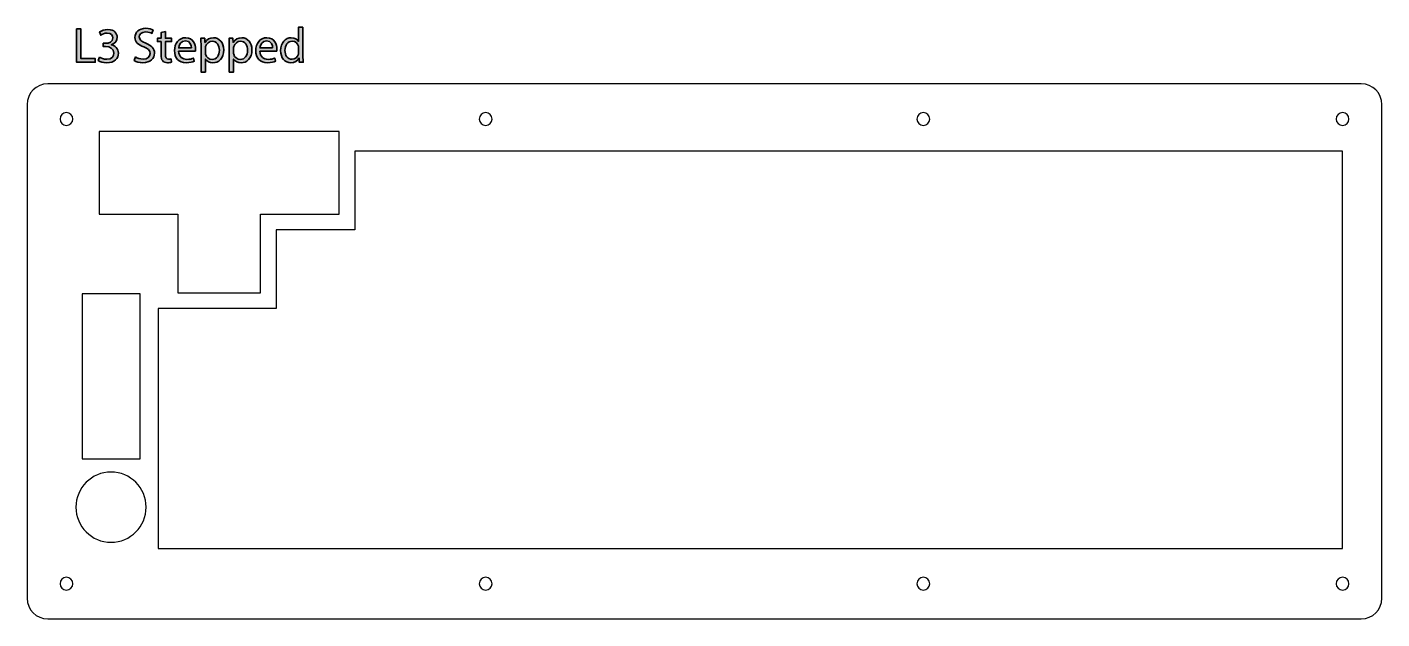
# Model space of a CAD drawing. Header units: millimetres. Extents: x 796 to 1124, y 475 to 619.
import ezdxf

# ---------------------------------------------------------------- set-up
doc = ezdxf.new("R2010")
doc.units = ezdxf.units.MM
doc.header["$MEASUREMENT"] = 0

# ---------------------------------------------------------------- blocks, each defined once
blk = doc.blocks.new('block 2')
at = {"color": 7, "lineweight": 25, "true_color": 0xffffff}
blk.add_open_spline([(801.01, 475.22), (798.25, 475.22), (796.01, 477.45), (796.01, 480.22), (796.01, 480.22), (796.01, 599.78), (796.01, 599.78), (796.01, 602.55), (798.25, 604.78), (801.01, 604.78), (801.01, 604.78), (1118.99, 604.78), (1118.99, 604.78), (1121.75, 604.78), (1123.99, 602.55), (1123.99, 599.78), (1123.99, 599.78), (1123.99, 480.22), (1123.99, 480.22), (1123.99, 477.45), (1121.75, 475.22), (1118.99, 475.22), (1118.99, 475.22), (801.01, 475.22), (801.01, 475.22)], degree=3, knots=[0, 0, 0, 0, 1, 1, 1, 2, 2, 2, 3, 3, 3, 4, 4, 4, 5, 5, 5, 6, 6, 6, 7, 7, 7, 8, 8, 8, 8], dxfattribs=at)
blk = doc.blocks.new('block 3')
at = {"color": 7, "lineweight": 25, "true_color": 0xffffff}
blk.add_lwpolyline([(832.52, 573.26), (832.52, 554.21), (852.52, 554.21), (852.52, 573.26), (871.57, 573.26), (871.57, 593.26), (813.47, 593.26), (813.47, 573.26), (832.52, 573.26)], dxfattribs=at)
blk = doc.blocks.new('block 4')
at = {"color": 7, "lineweight": 25, "true_color": 0xffffff}
blk.add_lwpolyline([(809.35, 513.96), (823.35, 513.96), (823.35, 553.96), (809.35, 553.96), (809.35, 513.96)], dxfattribs=at)
blk = doc.blocks.new('block 5')
at = {"color": 7, "lineweight": 25, "true_color": 0xffffff}
blk.add_lwpolyline([(875.39, 588.5), (875.39, 569.45), (856.34, 569.45), (856.34, 550.4), (827.76, 550.4), (827.76, 492.3), (1114.46, 492.3), (1114.46, 588.5), (875.39, 588.5)], dxfattribs=at)
blk = doc.blocks.new('block 6')
at = {"color": 7, "lineweight": 25, "true_color": 0xffffff}
blk.add_open_spline([(905.46, 483.74), (905.46, 484.6), (906.15, 485.29), (907.01, 485.29), (907.86, 485.29), (908.56, 484.6), (908.56, 483.74), (908.56, 482.88), (907.86, 482.19), (907.01, 482.19), (906.15, 482.19), (905.46, 482.88), (905.46, 483.74), (905.46, 483.74), (905.46, 483.74), (905.46, 483.74)], degree=3, knots=[0, 0, 0, 0, 1, 1, 1, 2, 2, 2, 3, 3, 3, 4, 4, 4, 5, 5, 5, 5], dxfattribs=at)
blk = doc.blocks.new('block 7')
at = {"color": 7, "lineweight": 25, "true_color": 0xffffff}
blk.add_open_spline([(1011.44, 596.26), (1011.44, 597.12), (1012.14, 597.81), (1012.99, 597.81), (1013.85, 597.81), (1014.54, 597.12), (1014.54, 596.26), (1014.54, 595.4), (1013.85, 594.71), (1012.99, 594.71), (1012.14, 594.71), (1011.44, 595.4), (1011.44, 596.26), (1011.44, 596.26), (1011.44, 596.26), (1011.44, 596.26)], degree=3, knots=[0, 0, 0, 0, 1, 1, 1, 2, 2, 2, 3, 3, 3, 4, 4, 4, 5, 5, 5, 5], dxfattribs=at)
blk = doc.blocks.new('block 8')
at = {"color": 7, "lineweight": 25, "true_color": 0xffffff}
blk.add_open_spline([(905.46, 596.26), (905.46, 597.12), (906.15, 597.81), (907.01, 597.81), (907.86, 597.81), (908.56, 597.12), (908.56, 596.26), (908.56, 595.4), (907.86, 594.71), (907.01, 594.71), (906.15, 594.71), (905.46, 595.4), (905.46, 596.26), (905.46, 596.26), (905.46, 596.26), (905.46, 596.26)], degree=3, knots=[0, 0, 0, 0, 1, 1, 1, 2, 2, 2, 3, 3, 3, 4, 4, 4, 5, 5, 5, 5], dxfattribs=at)
blk = doc.blocks.new('block 9')
at = {"color": 7, "lineweight": 25, "true_color": 0xffffff}
blk.add_open_spline([(1011.44, 483.74), (1011.44, 484.6), (1012.14, 485.29), (1012.99, 485.29), (1013.85, 485.29), (1014.54, 484.6), (1014.54, 483.74), (1014.54, 482.88), (1013.85, 482.19), (1012.99, 482.19), (1012.14, 482.19), (1011.44, 482.88), (1011.44, 483.74), (1011.44, 483.74), (1011.44, 483.74), (1011.44, 483.74)], degree=3, knots=[0, 0, 0, 0, 1, 1, 1, 2, 2, 2, 3, 3, 3, 4, 4, 4, 5, 5, 5, 5], dxfattribs=at)
blk = doc.blocks.new('block 10')
at = {"color": 7, "lineweight": 25, "true_color": 0xffffff}
blk.add_open_spline([(803.99, 483.74), (803.99, 484.6), (804.68, 485.29), (805.54, 485.29), (806.39, 485.29), (807.09, 484.6), (807.09, 483.74), (807.09, 482.88), (806.39, 482.19), (805.54, 482.19), (804.68, 482.19), (803.99, 482.88), (803.99, 483.74), (803.99, 483.74), (803.99, 483.74), (803.99, 483.74)], degree=3, knots=[0, 0, 0, 0, 1, 1, 1, 2, 2, 2, 3, 3, 3, 4, 4, 4, 5, 5, 5, 5], dxfattribs=at)
blk = doc.blocks.new('block 11')
at = {"color": 7, "lineweight": 25, "true_color": 0xffffff}
blk.add_open_spline([(1112.91, 596.26), (1112.91, 597.12), (1113.61, 597.81), (1114.46, 597.81), (1115.32, 597.81), (1116.01, 597.12), (1116.01, 596.26), (1116.01, 595.4), (1115.32, 594.71), (1114.46, 594.71), (1113.61, 594.71), (1112.91, 595.4), (1112.91, 596.26), (1112.91, 596.26), (1112.91, 596.26), (1112.91, 596.26)], degree=3, knots=[0, 0, 0, 0, 1, 1, 1, 2, 2, 2, 3, 3, 3, 4, 4, 4, 5, 5, 5, 5], dxfattribs=at)
blk = doc.blocks.new('block 12')
at = {"color": 7, "lineweight": 25, "true_color": 0xffffff}
blk.add_open_spline([(803.99, 596.26), (803.99, 597.12), (804.68, 597.81), (805.54, 597.81), (806.39, 597.81), (807.09, 597.12), (807.09, 596.26), (807.09, 595.4), (806.39, 594.71), (805.54, 594.71), (804.68, 594.71), (803.99, 595.4), (803.99, 596.26), (803.99, 596.26), (803.99, 596.26), (803.99, 596.26)], degree=3, knots=[0, 0, 0, 0, 1, 1, 1, 2, 2, 2, 3, 3, 3, 4, 4, 4, 5, 5, 5, 5], dxfattribs=at)
blk = doc.blocks.new('block 13')
at = {"color": 7, "lineweight": 25, "true_color": 0xffffff}
blk.add_open_spline([(1112.91, 483.74), (1112.91, 484.6), (1113.61, 485.29), (1114.46, 485.29), (1115.32, 485.29), (1116.01, 484.6), (1116.01, 483.74), (1116.01, 482.88), (1115.32, 482.19), (1114.46, 482.19), (1113.61, 482.19), (1112.91, 482.88), (1112.91, 483.74), (1112.91, 483.74), (1112.91, 483.74), (1112.91, 483.74)], degree=3, knots=[0, 0, 0, 0, 1, 1, 1, 2, 2, 2, 3, 3, 3, 4, 4, 4, 5, 5, 5, 5], dxfattribs=at)
blk = doc.blocks.new('block 14')
at = {"color": 7, "lineweight": 25, "true_color": 0xffffff}
blk.add_open_spline([(807.83, 502.28), (807.83, 506.98), (811.64, 510.78), (816.33, 510.78), (821.02, 510.78), (824.83, 506.98), (824.83, 502.28), (824.83, 497.59), (821.02, 493.78), (816.33, 493.78), (811.64, 493.78), (807.83, 497.59), (807.83, 502.28), (807.83, 502.28), (807.83, 502.28), (807.83, 502.28)], degree=3, knots=[0, 0, 0, 0, 1, 1, 1, 2, 2, 2, 3, 3, 3, 4, 4, 4, 5, 5, 5, 5], dxfattribs=at)
blk = doc.blocks.new('block 15')
at = {"true_color": 0xed1c24}
h = blk.add_hatch(color=240, dxfattribs=at)
h.dxf.hatch_style = 2
h.paths.add_polyline_path([(808, 618.1), (809.04, 618.1), (809.04, 610.89), (812.5, 610.89), (812.5, 610.01), (808, 610.01)])
h = blk.add_hatch(color=240, dxfattribs=at)
h.dxf.hatch_style = 2
edge = h.paths.add_edge_path()
edge.add_spline(control_points=[(813.54, 611.23), (813.84, 611.03), (814.54, 610.73), (815.27, 610.73), (816.62, 610.73), (817.04, 611.6), (817.03, 612.24), (817.02, 613.34), (816.04, 613.8), (815.02, 613.8), (815.02, 613.8), (814.43, 613.8), (814.43, 613.8), (814.43, 613.8), (814.43, 614.6), (814.43, 614.6), (814.43, 614.6), (815.02, 614.6), (815.02, 614.6), (815.78, 614.6), (816.76, 614.99), (816.76, 615.91), (816.76, 616.54), (816.36, 617.09), (815.39, 617.09), (814.77, 617.09), (814.17, 616.81), (813.83, 616.57), (813.83, 616.57), (813.55, 617.34), (813.55, 617.34), (813.96, 617.64), (814.75, 617.94), (815.59, 617.94), (817.13, 617.94), (817.82, 617.03), (817.82, 616.08), (817.82, 615.28), (817.34, 614.6), (816.38, 614.25), (816.38, 614.25), (816.38, 614.22), (816.38, 614.22), (817.34, 614.03), (818.12, 613.31), (818.12, 612.22), (818.12, 610.97), (817.15, 609.88), (815.28, 609.88), (814.41, 609.88), (813.64, 610.16), (813.25, 610.41), (813.25, 610.41), (813.54, 611.23), (813.54, 611.23)], knot_values=[0, 0, 0, 0, 1, 1, 1, 2, 2, 2, 3, 3, 3, 4, 4, 4, 5, 5, 5, 6, 6, 6, 7, 7, 7, 8, 8, 8, 9, 9, 9, 10, 10, 10, 11, 11, 11, 12, 12, 12, 13, 13, 13, 14, 14, 14, 15, 15, 15, 16, 16, 16, 17, 17, 17, 18, 18, 18, 18], degree=3, periodic=1)
h = blk.add_hatch(color=240, dxfattribs=at)
h.dxf.hatch_style = 2
edge = h.paths.add_edge_path()
edge.add_spline(control_points=[(822.22, 611.29), (822.69, 611), (823.37, 610.76), (824.09, 610.76), (825.16, 610.76), (825.78, 611.32), (825.78, 612.14), (825.78, 612.89), (825.35, 613.32), (824.26, 613.74), (822.94, 614.21), (822.12, 614.9), (822.12, 616.03), (822.12, 617.29), (823.16, 618.23), (824.74, 618.23), (825.56, 618.23), (826.16, 618.04), (826.52, 617.83), (826.52, 617.83), (826.23, 616.98), (826.23, 616.98), (825.97, 617.13), (825.43, 617.37), (824.7, 617.37), (823.6, 617.37), (823.18, 616.71), (823.18, 616.15), (823.18, 615.4), (823.67, 615.03), (824.78, 614.6), (826.15, 614.07), (826.85, 613.41), (826.85, 612.22), (826.85, 610.97), (825.92, 609.89), (824.02, 609.89), (823.24, 609.89), (822.39, 610.12), (821.95, 610.41), (821.95, 610.41), (822.22, 611.29), (822.22, 611.29)], knot_values=[0, 0, 0, 0, 1, 1, 1, 2, 2, 2, 3, 3, 3, 4, 4, 4, 5, 5, 5, 6, 6, 6, 7, 7, 7, 8, 8, 8, 9, 9, 9, 10, 10, 10, 11, 11, 11, 12, 12, 12, 13, 13, 13, 14, 14, 14, 14], degree=3, periodic=1)
h = blk.add_hatch(color=240, dxfattribs=at)
h.dxf.hatch_style = 2
edge = h.paths.add_edge_path()
edge.add_spline(control_points=[(829.48, 617.49), (829.48, 617.49), (829.48, 615.82), (829.48, 615.82), (829.48, 615.82), (830.99, 615.82), (830.99, 615.82), (830.99, 615.82), (830.99, 615.02), (830.99, 615.02), (830.99, 615.02), (829.48, 615.02), (829.48, 615.02), (829.48, 615.02), (829.48, 611.88), (829.48, 611.88), (829.48, 611.17), (829.68, 610.76), (830.27, 610.76), (830.54, 610.76), (830.75, 610.79), (830.88, 610.83), (830.88, 610.83), (830.93, 610.04), (830.93, 610.04), (830.72, 609.95), (830.4, 609.89), (829.99, 609.89), (829.5, 609.89), (829.1, 610.05), (828.85, 610.34), (828.55, 610.65), (828.45, 611.17), (828.45, 611.85), (828.45, 611.85), (828.45, 615.02), (828.45, 615.02), (828.45, 615.02), (827.55, 615.02), (827.55, 615.02), (827.55, 615.02), (827.55, 615.82), (827.55, 615.82), (827.55, 615.82), (828.45, 615.82), (828.45, 615.82), (828.45, 615.82), (828.45, 617.21), (828.45, 617.21), (828.45, 617.21), (829.48, 617.49), (829.48, 617.49)], knot_values=[0, 0, 0, 0, 1, 1, 1, 2, 2, 2, 3, 3, 3, 4, 4, 4, 5, 5, 5, 6, 6, 6, 7, 7, 7, 8, 8, 8, 9, 9, 9, 10, 10, 10, 11, 11, 11, 12, 12, 12, 13, 13, 13, 14, 14, 14, 15, 15, 15, 16, 16, 16, 17, 17, 17, 17], degree=3, periodic=1)
h = blk.add_hatch(color=240, dxfattribs=at)
h.dxf.hatch_style = 2
edge = h.paths.add_edge_path()
edge.add_spline(control_points=[(862.8, 618.53), (862.8, 618.53), (862.8, 611.51), (862.8, 611.51), (862.8, 611), (862.81, 610.41), (862.85, 610.01), (862.85, 610.01), (861.9, 610.01), (861.9, 610.01), (861.9, 610.01), (861.85, 611.02), (861.85, 611.02), (861.85, 611.02), (861.83, 611.02), (861.83, 611.02), (861.5, 610.37), (860.8, 609.88), (859.85, 609.88), (858.44, 609.88), (857.37, 611.07), (857.37, 612.83), (857.35, 614.76), (858.55, 615.95), (859.97, 615.95), (860.86, 615.95), (861.46, 615.53), (861.72, 615.06), (861.72, 615.06), (861.74, 615.06), (861.74, 615.06), (861.74, 615.06), (861.74, 618.53), (861.74, 618.53), (861.74, 618.53), (862.8, 618.53), (862.8, 618.53)], knot_values=[0, 0, 0, 0, 1, 1, 1, 2, 2, 2, 3, 3, 3, 4, 4, 4, 5, 5, 5, 6, 6, 6, 7, 7, 7, 8, 8, 8, 9, 9, 9, 10, 10, 10, 11, 11, 11, 12, 12, 12, 12], degree=3, periodic=1)
edge = h.paths.add_edge_path()
edge.add_spline(control_points=[(861.74, 613.46), (861.74, 613.59), (861.73, 613.77), (861.69, 613.9), (861.54, 614.57), (860.96, 615.12), (860.17, 615.12), (859.08, 615.12), (858.43, 614.16), (858.43, 612.88), (858.43, 611.7), (859.01, 610.73), (860.15, 610.73), (860.86, 610.73), (861.5, 611.2), (861.69, 611.99), (861.73, 612.14), (861.74, 612.28), (861.74, 612.45), (861.74, 612.45), (861.74, 613.46), (861.74, 613.46)], knot_values=[0, 0, 0, 0, 1, 1, 1, 2, 2, 2, 3, 3, 3, 4, 4, 4, 5, 5, 5, 6, 6, 6, 7, 7, 7, 7], degree=3, periodic=1)
h = blk.add_hatch(color=240, dxfattribs=at)
h.dxf.hatch_style = 2
edge = h.paths.add_edge_path()
edge.add_spline(control_points=[(832.69, 612.72), (832.72, 611.3), (833.63, 610.71), (834.68, 610.71), (835.44, 610.71), (835.9, 610.84), (836.29, 611.01), (836.29, 611.01), (836.47, 610.25), (836.47, 610.25), (836.1, 610.09), (835.46, 609.89), (834.54, 609.89), (832.75, 609.89), (831.69, 611.07), (831.69, 612.82), (831.69, 614.57), (832.72, 615.95), (834.41, 615.95), (836.3, 615.95), (836.81, 614.28), (836.81, 613.22), (836.81, 613), (836.78, 612.83), (836.77, 612.72), (836.77, 612.72), (832.69, 612.72), (832.69, 612.72)], knot_values=[0, 0, 0, 0, 1, 1, 1, 2, 2, 2, 3, 3, 3, 4, 4, 4, 5, 5, 5, 6, 6, 6, 7, 7, 7, 8, 8, 8, 9, 9, 9, 9], degree=3, periodic=1)
edge = h.paths.add_edge_path()
edge.add_spline(control_points=[(835.79, 613.48), (835.8, 614.15), (835.51, 615.19), (834.32, 615.19), (833.26, 615.19), (832.79, 614.21), (832.71, 613.48), (832.71, 613.48), (835.79, 613.48), (835.79, 613.48)], knot_values=[0, 0, 0, 0, 1, 1, 1, 2, 2, 2, 3, 3, 3, 3], degree=3, periodic=1)
h = blk.add_hatch(color=240, dxfattribs=at)
h.dxf.hatch_style = 2
edge = h.paths.add_edge_path()
edge.add_spline(control_points=[(838.12, 613.92), (838.12, 614.67), (838.09, 615.27), (838.07, 615.82), (838.07, 615.82), (839.02, 615.82), (839.02, 615.82), (839.02, 615.82), (839.06, 614.82), (839.06, 614.82), (839.06, 614.82), (839.09, 614.82), (839.09, 614.82), (839.52, 615.53), (840.2, 615.95), (841.15, 615.95), (842.55, 615.95), (843.61, 614.76), (843.61, 613), (843.61, 610.91), (842.34, 609.88), (840.97, 609.88), (840.2, 609.88), (839.53, 610.22), (839.18, 610.79), (839.18, 610.79), (839.16, 610.79), (839.16, 610.79), (839.16, 610.79), (839.16, 607.64), (839.16, 607.64), (839.16, 607.64), (838.12, 607.64), (838.12, 607.64), (838.12, 607.64), (838.12, 613.92), (838.12, 613.92)], knot_values=[0, 0, 0, 0, 1, 1, 1, 2, 2, 2, 3, 3, 3, 4, 4, 4, 5, 5, 5, 6, 6, 6, 7, 7, 7, 8, 8, 8, 9, 9, 9, 10, 10, 10, 11, 11, 11, 12, 12, 12, 12], degree=3, periodic=1)
edge = h.paths.add_edge_path()
edge.add_spline(control_points=[(839.16, 612.38), (839.16, 612.22), (839.18, 612.08), (839.21, 611.94), (839.4, 611.21), (840.04, 610.71), (840.79, 610.71), (841.91, 610.71), (842.55, 611.62), (842.55, 612.95), (842.55, 614.12), (841.94, 615.11), (840.83, 615.11), (840.11, 615.11), (839.44, 614.6), (839.23, 613.8), (839.2, 613.67), (839.16, 613.52), (839.16, 613.37), (839.16, 613.37), (839.16, 612.38), (839.16, 612.38)], knot_values=[0, 0, 0, 0, 1, 1, 1, 2, 2, 2, 3, 3, 3, 4, 4, 4, 5, 5, 5, 6, 6, 6, 7, 7, 7, 7], degree=3, periodic=1)
h = blk.add_hatch(color=240, dxfattribs=at)
h.dxf.hatch_style = 2
edge = h.paths.add_edge_path()
edge.add_spline(control_points=[(844.95, 613.92), (844.95, 614.67), (844.92, 615.27), (844.9, 615.82), (844.9, 615.82), (845.84, 615.82), (845.84, 615.82), (845.84, 615.82), (845.89, 614.82), (845.89, 614.82), (845.89, 614.82), (845.92, 614.82), (845.92, 614.82), (846.35, 615.53), (847.03, 615.95), (847.98, 615.95), (849.38, 615.95), (850.44, 614.76), (850.44, 613), (850.44, 610.91), (849.17, 609.88), (847.8, 609.88), (847.03, 609.88), (846.36, 610.22), (846.01, 610.79), (846.01, 610.79), (845.99, 610.79), (845.99, 610.79), (845.99, 610.79), (845.99, 607.64), (845.99, 607.64), (845.99, 607.64), (844.95, 607.64), (844.95, 607.64), (844.95, 607.64), (844.95, 613.92), (844.95, 613.92)], knot_values=[0, 0, 0, 0, 1, 1, 1, 2, 2, 2, 3, 3, 3, 4, 4, 4, 5, 5, 5, 6, 6, 6, 7, 7, 7, 8, 8, 8, 9, 9, 9, 10, 10, 10, 11, 11, 11, 12, 12, 12, 12], degree=3, periodic=1)
edge = h.paths.add_edge_path()
edge.add_spline(control_points=[(845.99, 612.38), (845.99, 612.22), (846.01, 612.08), (846.04, 611.94), (846.23, 611.21), (846.86, 610.71), (847.62, 610.71), (848.74, 610.71), (849.38, 611.62), (849.38, 612.95), (849.38, 614.12), (848.77, 615.11), (847.66, 615.11), (846.94, 615.11), (846.26, 614.6), (846.06, 613.8), (846.02, 613.67), (845.99, 613.52), (845.99, 613.37), (845.99, 613.37), (845.99, 612.38), (845.99, 612.38)], knot_values=[0, 0, 0, 0, 1, 1, 1, 2, 2, 2, 3, 3, 3, 4, 4, 4, 5, 5, 5, 6, 6, 6, 7, 7, 7, 7], degree=3, periodic=1)
h = blk.add_hatch(color=240, dxfattribs=at)
h.dxf.hatch_style = 2
edge = h.paths.add_edge_path()
edge.add_spline(control_points=[(852.36, 612.72), (852.38, 611.3), (853.3, 610.71), (854.35, 610.71), (855.11, 610.71), (855.56, 610.84), (855.96, 611.01), (855.96, 611.01), (856.14, 610.25), (856.14, 610.25), (855.77, 610.09), (855.13, 609.89), (854.21, 609.89), (852.42, 609.89), (851.35, 611.07), (851.35, 612.82), (851.35, 614.57), (852.38, 615.95), (854.08, 615.95), (855.97, 615.95), (856.47, 614.28), (856.47, 613.22), (856.47, 613), (856.45, 612.83), (856.44, 612.72), (856.44, 612.72), (852.36, 612.72), (852.36, 612.72)], knot_values=[0, 0, 0, 0, 1, 1, 1, 2, 2, 2, 3, 3, 3, 4, 4, 4, 5, 5, 5, 6, 6, 6, 7, 7, 7, 8, 8, 8, 9, 9, 9, 9], degree=3, periodic=1)
edge = h.paths.add_edge_path()
edge.add_spline(control_points=[(855.45, 613.48), (855.47, 614.15), (855.18, 615.19), (853.99, 615.19), (852.92, 615.19), (852.46, 614.21), (852.37, 613.48), (852.37, 613.48), (855.45, 613.48), (855.45, 613.48)], knot_values=[0, 0, 0, 0, 1, 1, 1, 2, 2, 2, 3, 3, 3, 3], degree=3, periodic=1)
at = {"color": 240, "lineweight": 35, "true_color": 0xed1c24}
blk.add_lwpolyline([(808, 618.1), (809.04, 618.1), (809.04, 610.89), (812.5, 610.89), (812.5, 610.01), (808, 610.01), (808, 618.1)], dxfattribs=at)
for points, knots in [([(813.54, 611.23), (813.84, 611.03), (814.54, 610.73), (815.27, 610.73), (816.62, 610.73), (817.04, 611.6), (817.03, 612.24), (817.02, 613.34), (816.04, 613.8), (815.02, 613.8), (815.02, 613.8), (814.43, 613.8), (814.43, 613.8), (814.43, 613.8), (814.43, 614.6), (814.43, 614.6), (814.43, 614.6), (815.02, 614.6), (815.02, 614.6), (815.78, 614.6), (816.76, 614.99), (816.76, 615.91), (816.76, 616.54), (816.36, 617.09), (815.39, 617.09), (814.77, 617.09), (814.17, 616.81), (813.83, 616.57), (813.83, 616.57), (813.55, 617.34), (813.55, 617.34), (813.96, 617.64), (814.75, 617.94), (815.59, 617.94), (817.13, 617.94), (817.82, 617.03), (817.82, 616.08), (817.82, 615.28), (817.34, 614.6), (816.38, 614.25), (816.38, 614.25), (816.38, 614.22), (816.38, 614.22), (817.34, 614.03), (818.12, 613.31), (818.12, 612.22), (818.12, 610.97), (817.15, 609.88), (815.28, 609.88), (814.41, 609.88), (813.64, 610.16), (813.25, 610.41), (813.25, 610.41), (813.54, 611.23), (813.54, 611.23)], [0, 0, 0, 0, 1, 1, 1, 2, 2, 2, 3, 3, 3, 4, 4, 4, 5, 5, 5, 6, 6, 6, 7, 7, 7, 8, 8, 8, 9, 9, 9, 10, 10, 10, 11, 11, 11, 12, 12, 12, 13, 13, 13, 14, 14, 14, 15, 15, 15, 16, 16, 16, 17, 17, 17, 18, 18, 18, 18]), ([(822.22, 611.29), (822.69, 611), (823.37, 610.76), (824.09, 610.76), (825.16, 610.76), (825.78, 611.32), (825.78, 612.14), (825.78, 612.89), (825.35, 613.32), (824.26, 613.74), (822.94, 614.21), (822.12, 614.9), (822.12, 616.03), (822.12, 617.29), (823.16, 618.23), (824.74, 618.23), (825.56, 618.23), (826.16, 618.04), (826.52, 617.83), (826.52, 617.83), (826.23, 616.98), (826.23, 616.98), (825.97, 617.13), (825.43, 617.37), (824.7, 617.37), (823.6, 617.37), (823.18, 616.71), (823.18, 616.15), (823.18, 615.4), (823.67, 615.03), (824.78, 614.6), (826.15, 614.07), (826.85, 613.41), (826.85, 612.22), (826.85, 610.97), (825.92, 609.89), (824.02, 609.89), (823.24, 609.89), (822.39, 610.12), (821.95, 610.41), (821.95, 610.41), (822.22, 611.29), (822.22, 611.29)], [0, 0, 0, 0, 1, 1, 1, 2, 2, 2, 3, 3, 3, 4, 4, 4, 5, 5, 5, 6, 6, 6, 7, 7, 7, 8, 8, 8, 9, 9, 9, 10, 10, 10, 11, 11, 11, 12, 12, 12, 13, 13, 13, 14, 14, 14, 14]), ([(829.48, 617.49), (829.48, 617.49), (829.48, 615.82), (829.48, 615.82), (829.48, 615.82), (830.99, 615.82), (830.99, 615.82), (830.99, 615.82), (830.99, 615.02), (830.99, 615.02), (830.99, 615.02), (829.48, 615.02), (829.48, 615.02), (829.48, 615.02), (829.48, 611.88), (829.48, 611.88), (829.48, 611.17), (829.68, 610.76), (830.27, 610.76), (830.54, 610.76), (830.75, 610.79), (830.88, 610.83), (830.88, 610.83), (830.93, 610.04), (830.93, 610.04), (830.72, 609.95), (830.4, 609.89), (829.99, 609.89), (829.5, 609.89), (829.1, 610.05), (828.85, 610.34), (828.55, 610.65), (828.45, 611.17), (828.45, 611.85), (828.45, 611.85), (828.45, 615.02), (828.45, 615.02), (828.45, 615.02), (827.55, 615.02), (827.55, 615.02), (827.55, 615.02), (827.55, 615.82), (827.55, 615.82), (827.55, 615.82), (828.45, 615.82), (828.45, 615.82), (828.45, 615.82), (828.45, 617.21), (828.45, 617.21), (828.45, 617.21), (829.48, 617.49), (829.48, 617.49)], [0, 0, 0, 0, 1, 1, 1, 2, 2, 2, 3, 3, 3, 4, 4, 4, 5, 5, 5, 6, 6, 6, 7, 7, 7, 8, 8, 8, 9, 9, 9, 10, 10, 10, 11, 11, 11, 12, 12, 12, 13, 13, 13, 14, 14, 14, 15, 15, 15, 16, 16, 16, 17, 17, 17, 17]), ([(862.8, 618.53), (862.8, 618.53), (862.8, 611.51), (862.8, 611.51), (862.8, 611), (862.81, 610.41), (862.85, 610.01), (862.85, 610.01), (861.9, 610.01), (861.9, 610.01), (861.9, 610.01), (861.85, 611.02), (861.85, 611.02), (861.85, 611.02), (861.83, 611.02), (861.83, 611.02), (861.5, 610.37), (860.8, 609.88), (859.85, 609.88), (858.44, 609.88), (857.37, 611.07), (857.37, 612.83), (857.35, 614.76), (858.55, 615.95), (859.97, 615.95), (860.86, 615.95), (861.46, 615.53), (861.72, 615.06), (861.72, 615.06), (861.74, 615.06), (861.74, 615.06), (861.74, 615.06), (861.74, 618.53), (861.74, 618.53), (861.74, 618.53), (862.8, 618.53), (862.8, 618.53)], [0, 0, 0, 0, 1, 1, 1, 2, 2, 2, 3, 3, 3, 4, 4, 4, 5, 5, 5, 6, 6, 6, 7, 7, 7, 8, 8, 8, 9, 9, 9, 10, 10, 10, 11, 11, 11, 12, 12, 12, 12]), ([(832.69, 612.72), (832.72, 611.3), (833.63, 610.71), (834.68, 610.71), (835.44, 610.71), (835.9, 610.84), (836.29, 611.01), (836.29, 611.01), (836.47, 610.25), (836.47, 610.25), (836.1, 610.09), (835.46, 609.89), (834.54, 609.89), (832.75, 609.89), (831.69, 611.07), (831.69, 612.82), (831.69, 614.57), (832.72, 615.95), (834.41, 615.95), (836.3, 615.95), (836.81, 614.28), (836.81, 613.22), (836.81, 613), (836.78, 612.83), (836.77, 612.72), (836.77, 612.72), (832.69, 612.72), (832.69, 612.72)], [0, 0, 0, 0, 1, 1, 1, 2, 2, 2, 3, 3, 3, 4, 4, 4, 5, 5, 5, 6, 6, 6, 7, 7, 7, 8, 8, 8, 9, 9, 9, 9]), ([(835.79, 613.48), (835.8, 614.15), (835.51, 615.19), (834.32, 615.19), (833.26, 615.19), (832.79, 614.21), (832.71, 613.48), (832.71, 613.48), (835.79, 613.48), (835.79, 613.48)], [0, 0, 0, 0, 1, 1, 1, 2, 2, 2, 3, 3, 3, 3]), ([(838.12, 613.92), (838.12, 614.67), (838.09, 615.27), (838.07, 615.82), (838.07, 615.82), (839.02, 615.82), (839.02, 615.82), (839.02, 615.82), (839.06, 614.82), (839.06, 614.82), (839.06, 614.82), (839.09, 614.82), (839.09, 614.82), (839.52, 615.53), (840.2, 615.95), (841.15, 615.95), (842.55, 615.95), (843.61, 614.76), (843.61, 613), (843.61, 610.91), (842.34, 609.88), (840.97, 609.88), (840.2, 609.88), (839.53, 610.22), (839.18, 610.79), (839.18, 610.79), (839.16, 610.79), (839.16, 610.79), (839.16, 610.79), (839.16, 607.64), (839.16, 607.64), (839.16, 607.64), (838.12, 607.64), (838.12, 607.64), (838.12, 607.64), (838.12, 613.92), (838.12, 613.92)], [0, 0, 0, 0, 1, 1, 1, 2, 2, 2, 3, 3, 3, 4, 4, 4, 5, 5, 5, 6, 6, 6, 7, 7, 7, 8, 8, 8, 9, 9, 9, 10, 10, 10, 11, 11, 11, 12, 12, 12, 12]), ([(839.16, 612.38), (839.16, 612.22), (839.18, 612.08), (839.21, 611.94), (839.4, 611.21), (840.04, 610.71), (840.79, 610.71), (841.91, 610.71), (842.55, 611.62), (842.55, 612.95), (842.55, 614.12), (841.94, 615.11), (840.83, 615.11), (840.11, 615.11), (839.44, 614.6), (839.23, 613.8), (839.2, 613.67), (839.16, 613.52), (839.16, 613.37), (839.16, 613.37), (839.16, 612.38), (839.16, 612.38)], [0, 0, 0, 0, 1, 1, 1, 2, 2, 2, 3, 3, 3, 4, 4, 4, 5, 5, 5, 6, 6, 6, 7, 7, 7, 7]), ([(844.95, 613.92), (844.95, 614.67), (844.92, 615.27), (844.9, 615.82), (844.9, 615.82), (845.84, 615.82), (845.84, 615.82), (845.84, 615.82), (845.89, 614.82), (845.89, 614.82), (845.89, 614.82), (845.92, 614.82), (845.92, 614.82), (846.35, 615.53), (847.03, 615.95), (847.98, 615.95), (849.38, 615.95), (850.44, 614.76), (850.44, 613), (850.44, 610.91), (849.17, 609.88), (847.8, 609.88), (847.03, 609.88), (846.36, 610.22), (846.01, 610.79), (846.01, 610.79), (845.99, 610.79), (845.99, 610.79), (845.99, 610.79), (845.99, 607.64), (845.99, 607.64), (845.99, 607.64), (844.95, 607.64), (844.95, 607.64), (844.95, 607.64), (844.95, 613.92), (844.95, 613.92)], [0, 0, 0, 0, 1, 1, 1, 2, 2, 2, 3, 3, 3, 4, 4, 4, 5, 5, 5, 6, 6, 6, 7, 7, 7, 8, 8, 8, 9, 9, 9, 10, 10, 10, 11, 11, 11, 12, 12, 12, 12]), ([(845.99, 612.38), (845.99, 612.22), (846.01, 612.08), (846.04, 611.94), (846.23, 611.21), (846.86, 610.71), (847.62, 610.71), (848.74, 610.71), (849.38, 611.62), (849.38, 612.95), (849.38, 614.12), (848.77, 615.11), (847.66, 615.11), (846.94, 615.11), (846.26, 614.6), (846.06, 613.8), (846.02, 613.67), (845.99, 613.52), (845.99, 613.37), (845.99, 613.37), (845.99, 612.38), (845.99, 612.38)], [0, 0, 0, 0, 1, 1, 1, 2, 2, 2, 3, 3, 3, 4, 4, 4, 5, 5, 5, 6, 6, 6, 7, 7, 7, 7]), ([(852.36, 612.72), (852.38, 611.3), (853.3, 610.71), (854.35, 610.71), (855.11, 610.71), (855.56, 610.84), (855.96, 611.01), (855.96, 611.01), (856.14, 610.25), (856.14, 610.25), (855.77, 610.09), (855.13, 609.89), (854.21, 609.89), (852.42, 609.89), (851.35, 611.07), (851.35, 612.82), (851.35, 614.57), (852.38, 615.95), (854.08, 615.95), (855.97, 615.95), (856.47, 614.28), (856.47, 613.22), (856.47, 613), (856.45, 612.83), (856.44, 612.72), (856.44, 612.72), (852.36, 612.72), (852.36, 612.72)], [0, 0, 0, 0, 1, 1, 1, 2, 2, 2, 3, 3, 3, 4, 4, 4, 5, 5, 5, 6, 6, 6, 7, 7, 7, 8, 8, 8, 9, 9, 9, 9]), ([(855.45, 613.48), (855.47, 614.15), (855.18, 615.19), (853.99, 615.19), (852.92, 615.19), (852.46, 614.21), (852.37, 613.48), (852.37, 613.48), (855.45, 613.48), (855.45, 613.48)], [0, 0, 0, 0, 1, 1, 1, 2, 2, 2, 3, 3, 3, 3]), ([(861.74, 613.46), (861.74, 613.59), (861.73, 613.77), (861.69, 613.9), (861.54, 614.57), (860.96, 615.12), (860.17, 615.12), (859.08, 615.12), (858.43, 614.16), (858.43, 612.88), (858.43, 611.7), (859.01, 610.73), (860.15, 610.73), (860.86, 610.73), (861.5, 611.2), (861.69, 611.99), (861.73, 612.14), (861.74, 612.28), (861.74, 612.45), (861.74, 612.45), (861.74, 613.46), (861.74, 613.46)], [0, 0, 0, 0, 1, 1, 1, 2, 2, 2, 3, 3, 3, 4, 4, 4, 5, 5, 5, 6, 6, 6, 7, 7, 7, 7])]:
    blk.add_open_spline(points, degree=3, knots=knots, dxfattribs=at)

msp = doc.modelspace()

# ---------------------------------------------------------------- block references
for name in ['block 15', 'block 2', 'block 12', 'block 8', 'block 7', 'block 11', 'block 3', 'block 5', 'block 4', 'block 14', 'block 10', 'block 6', 'block 9', 'block 13']:
    msp.add_blockref(name, (0, 0))

doc.saveas('drawing.dxf')
